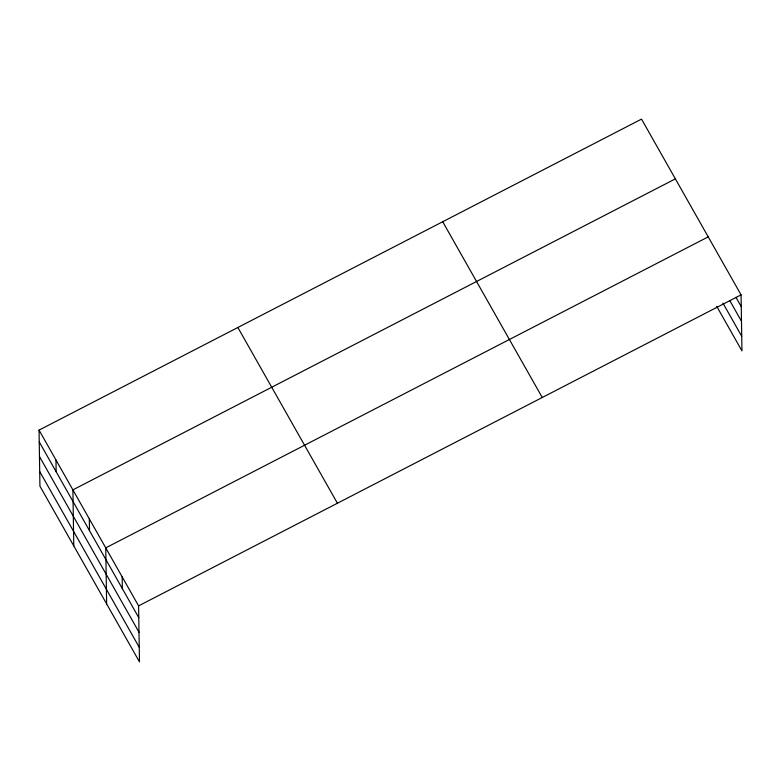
<?xml version="1.0" encoding="UTF-8"?>
<svg xmlns="http://www.w3.org/2000/svg" width="781" height="781" viewBox="0 0 781 781"><rect width="100%" height="100%" fill="white"/><g stroke="black" fill="none" stroke-linecap="round" stroke-linejoin="round"><path stroke-width="1.17" d="M39.05 430.116L138.588 605.871L139.477 661.888L39.929 486.133L39.05 430.116L641.523 119.112L741.071 294.867L741.95 350.884L716.724 306.347M675.37 178.869L72.897 489.872L73.775 545.89M708.221 236.868L105.747 547.871L106.626 603.889M138.588 605.871L741.071 294.867M735.975 297.317L741.257 306.64M729.757 300.519L741.481 321.235M722.952 303.135L741.725 336.279M442.71 221.745L542.248 397.49M237.863 327.483L337.412 503.237M39.235 441.89L138.774 617.644M39.46 456.495L139.008 632.239M39.704 471.539L139.243 647.283M122.168 576.866L122.353 588.64M89.317 518.867L89.503 530.641M55.968 459.999L56.154 471.773"/></g></svg>
